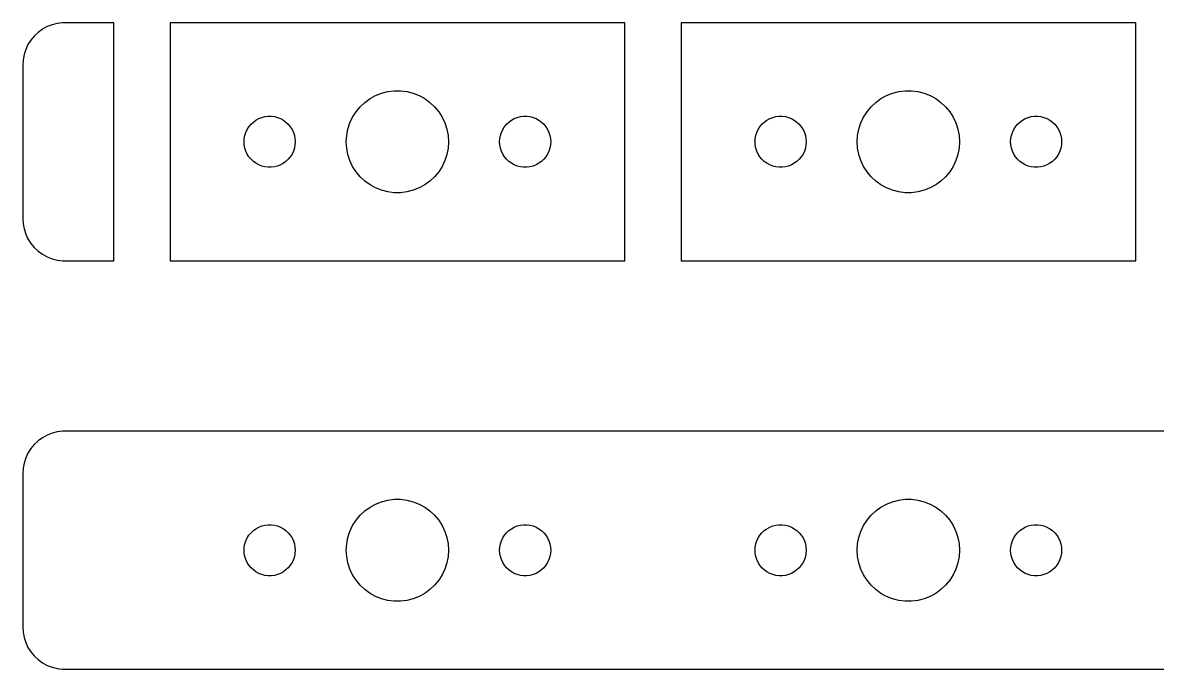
# Model space of a CAD drawing. Header units: metres. Extents: x -134 to 134, y -7 to 79.
# Drawn here: x -134.5 to -67.9, y -7 to 31 of the extents above; entities that cross this region are included whole.
import ezdxf

# ---------------------------------------------------------------- set-up
doc = ezdxf.new("R2010")
doc.units = ezdxf.units.M

msp = doc.modelspace()

# ---------------------------------------------------------------- linework, layer by layer
for p, q in [((-133.064, 30.7621), (-133.34, 30.6108)), ((-132.773, 30.8776), (-133.064, 30.7621)), ((-132.468, 30.9557), (-132.773, 30.8776)), ((-132.157, 30.9951), (-132.468, 30.9557)), ((-129.153, 30.9951), (-132.157, 30.9951)), ((-129.153, 17.0049), (-129.153, 30.9951)), ((-99.1529, 30.9951), (-125.847, 30.9951)), ((-125.847, 30.9951), (-125.847, 17.0049)), ((-99.1529, 17.0049), (-99.1529, 30.9951)), ((-69.1529, 30.9951), (-95.8471, 30.9951)), ((-95.8471, 30.9951), (-95.8471, 17.0049)), ((-69.1529, 17.0049), (-69.1529, 30.9951)), ((-133.822, 30.2114), (-134.023, 29.9695)), ((-133.594, 30.4263), (-133.822, 30.2114)), ((-133.34, 30.6108), (-133.594, 30.4263)), ((-134.324, 29.4203), (-134.421, 29.1217)), ((-134.191, 29.7044), (-134.324, 29.4203)), ((-134.023, 29.9695), (-134.191, 29.7044)), ((-134.48, 28.8133), (-134.5, 28.5)), ((-134.421, 29.1217), (-134.48, 28.8133)), ((-134.5, 28.5), (-134.5, 19.5)), ((-114.107, 26.533), (-113.777, 26.7145)), ((-113.777, 26.7145), (-113.427, 26.8532)), ((-113.427, 26.8532), (-113.062, 26.9469)), ((-113.062, 26.9469), (-112.688, 26.9941)), ((-112.688, 26.9941), (-112.312, 26.9941)), ((-112.312, 26.9941), (-111.938, 26.9469)), ((-111.938, 26.9469), (-111.573, 26.8532)), ((-111.573, 26.8532), (-111.223, 26.7145)), ((-111.223, 26.7145), (-110.893, 26.533)), ((-84.1075, 26.533), (-83.7773, 26.7145)), ((-83.7773, 26.7145), (-83.427, 26.8532)), ((-83.427, 26.8532), (-83.0621, 26.9469)), ((-83.0621, 26.9469), (-82.6884, 26.9941)), ((-82.6884, 26.9941), (-82.3116, 26.9941)), ((-82.3116, 26.9941), (-81.9379, 26.9469)), ((-81.9379, 26.9469), (-81.573, 26.8532)), ((-81.573, 26.8532), (-81.2227, 26.7145)), ((-81.2227, 26.7145), (-80.8925, 26.533)), ((-114.927, 25.7634), (-114.687, 26.0536)), ((-114.687, 26.0536), (-114.412, 26.3115)), ((-114.412, 26.3115), (-114.107, 26.533)), ((-110.893, 26.533), (-110.588, 26.3115)), ((-110.588, 26.3115), (-110.313, 26.0536)), ((-110.313, 26.0536), (-110.073, 25.7634)), ((-84.927, 25.7634), (-84.6869, 26.0536)), ((-84.6869, 26.0536), (-84.4123, 26.3115)), ((-84.4123, 26.3115), (-84.1075, 26.533)), ((-80.8925, 26.533), (-80.5877, 26.3115)), ((-80.5877, 26.3115), (-80.3131, 26.0536)), ((-80.3131, 26.0536), (-80.073, 25.7634)), ((-120.804, 25.2665), (-120.639, 25.3572)), ((-120.639, 25.3572), (-120.464, 25.4266)), ((-120.464, 25.4266), (-120.281, 25.4734)), ((-120.281, 25.4734), (-120.094, 25.497)), ((-120.094, 25.497), (-119.906, 25.497)), ((-119.906, 25.497), (-119.719, 25.4734)), ((-119.719, 25.4734), (-119.536, 25.4266)), ((-119.536, 25.4266), (-119.361, 25.3572)), ((-119.361, 25.3572), (-119.196, 25.2665)), ((-115.289, 25.1044), (-115.129, 25.4453)), ((-115.129, 25.4453), (-114.927, 25.7634)), ((-110.073, 25.7634), (-109.871, 25.4453)), ((-109.871, 25.4453), (-109.711, 25.1044)), ((-105.804, 25.2665), (-105.639, 25.3572)), ((-105.639, 25.3572), (-105.464, 25.4266)), ((-105.464, 25.4266), (-105.281, 25.4734)), ((-105.281, 25.4734), (-105.094, 25.497)), ((-105.094, 25.497), (-104.906, 25.497)), ((-104.906, 25.497), (-104.719, 25.4734)), ((-104.719, 25.4734), (-104.536, 25.4266)), ((-104.536, 25.4266), (-104.361, 25.3572)), ((-104.361, 25.3572), (-104.196, 25.2665)), ((-90.8037, 25.2665), (-90.6387, 25.3572)), ((-90.6387, 25.3572), (-90.4635, 25.4266)), ((-90.4635, 25.4266), (-90.2811, 25.4734)), ((-90.2811, 25.4734), (-90.0942, 25.497)), ((-90.0942, 25.497), (-89.9058, 25.497)), ((-89.9058, 25.497), (-89.7189, 25.4734)), ((-89.7189, 25.4734), (-89.5365, 25.4266)), ((-89.5365, 25.4266), (-89.3613, 25.3572)), ((-89.3613, 25.3572), (-89.1963, 25.2665)), ((-85.2893, 25.1044), (-85.1289, 25.4453)), ((-85.1289, 25.4453), (-84.927, 25.7634)), ((-80.073, 25.7634), (-79.8711, 25.4453)), ((-79.8711, 25.4453), (-79.7107, 25.1044)), ((-75.8037, 25.2665), (-75.6387, 25.3572)), ((-75.6387, 25.3572), (-75.4635, 25.4266)), ((-75.4635, 25.4266), (-75.2811, 25.4734)), ((-75.2811, 25.4734), (-75.0942, 25.497)), ((-75.0942, 25.497), (-74.9058, 25.497)), ((-74.9058, 25.497), (-74.7189, 25.4734)), ((-74.7189, 25.4734), (-74.5365, 25.4266)), ((-74.5365, 25.4266), (-74.3613, 25.3572)), ((-74.3613, 25.3572), (-74.1963, 25.2665)), ((-121.395, 24.5522), (-121.314, 24.7226)), ((-121.314, 24.7226), (-121.214, 24.8817)), ((-121.214, 24.8817), (-121.093, 25.0268)), ((-121.093, 25.0268), (-120.956, 25.1558)), ((-120.956, 25.1558), (-120.804, 25.2665)), ((-119.196, 25.2665), (-119.044, 25.1558)), ((-119.044, 25.1558), (-118.907, 25.0268)), ((-118.907, 25.0268), (-118.786, 24.8817)), ((-118.786, 24.8817), (-118.686, 24.7226)), ((-118.686, 24.7226), (-118.605, 24.5522)), ((-115.476, 24.376), (-115.406, 24.7461)), ((-115.406, 24.7461), (-115.289, 25.1044)), ((-109.711, 25.1044), (-109.594, 24.7461)), ((-109.594, 24.7461), (-109.524, 24.376)), ((-106.395, 24.5522), (-106.314, 24.7226)), ((-106.314, 24.7226), (-106.214, 24.8817)), ((-106.214, 24.8817), (-106.093, 25.0268)), ((-106.093, 25.0268), (-105.956, 25.1558)), ((-105.956, 25.1558), (-105.804, 25.2665)), ((-104.196, 25.2665), (-104.044, 25.1558)), ((-104.044, 25.1558), (-103.907, 25.0268)), ((-103.907, 25.0268), (-103.786, 24.8817)), ((-103.786, 24.8817), (-103.686, 24.7226)), ((-103.686, 24.7226), (-103.605, 24.5522)), ((-91.3947, 24.5522), (-91.3145, 24.7226)), ((-91.3145, 24.7226), (-91.2135, 24.8817)), ((-91.2135, 24.8817), (-91.0934, 25.0268)), ((-91.0934, 25.0268), (-90.9561, 25.1558)), ((-90.9561, 25.1558), (-90.8037, 25.2665)), ((-89.1963, 25.2665), (-89.0439, 25.1558)), ((-89.0439, 25.1558), (-88.9065, 25.0268)), ((-88.9065, 25.0268), (-88.7865, 24.8817)), ((-88.7865, 24.8817), (-88.6855, 24.7226)), ((-88.6855, 24.7226), (-88.6053, 24.5522)), ((-85.4763, 24.376), (-85.4057, 24.7461)), ((-85.4057, 24.7461), (-85.2893, 25.1044)), ((-79.7107, 25.1044), (-79.5943, 24.7461)), ((-79.5943, 24.7461), (-79.5237, 24.376)), ((-76.3947, 24.5522), (-76.3145, 24.7226)), ((-76.3145, 24.7226), (-76.2135, 24.8817)), ((-76.2135, 24.8817), (-76.0934, 25.0268)), ((-76.0934, 25.0268), (-75.9561, 25.1558)), ((-75.9561, 25.1558), (-75.8037, 25.2665)), ((-74.1963, 25.2665), (-74.0439, 25.1558)), ((-74.0439, 25.1558), (-73.9065, 25.0268)), ((-73.9065, 25.0268), (-73.7865, 24.8817)), ((-73.7865, 24.8817), (-73.6855, 24.7226)), ((-73.6855, 24.7226), (-73.6053, 24.5522)), ((-121.5, 24), (-121.488, 24.188)), ((-121.488, 23.812), (-121.5, 24)), ((-121.488, 24.188), (-121.453, 24.373)), ((-121.453, 24.373), (-121.395, 24.5522)), ((-118.605, 24.5522), (-118.547, 24.373)), ((-118.547, 24.373), (-118.512, 24.188)), ((-118.512, 24.188), (-118.5, 24)), ((-118.5, 24), (-118.512, 23.812)), ((-115.5, 24), (-115.476, 24.376)), ((-115.476, 23.624), (-115.5, 24)), ((-109.524, 24.376), (-109.5, 24)), ((-109.5, 24), (-109.524, 23.624)), ((-106.5, 24), (-106.488, 24.188)), ((-106.488, 23.812), (-106.5, 24)), ((-106.488, 24.188), (-106.453, 24.373)), ((-106.453, 24.373), (-106.395, 24.5522)), ((-103.605, 24.5522), (-103.547, 24.373)), ((-103.547, 24.373), (-103.512, 24.188)), ((-103.512, 24.188), (-103.5, 24)), ((-103.5, 24), (-103.512, 23.812)), ((-91.5, 24), (-91.4882, 24.188)), ((-91.4882, 23.812), (-91.5, 24)), ((-91.4882, 24.188), (-91.4529, 24.373)), ((-91.4529, 24.373), (-91.3947, 24.5522)), ((-88.6053, 24.5522), (-88.5471, 24.373)), ((-88.5471, 24.373), (-88.5118, 24.188)), ((-88.5118, 24.188), (-88.5, 24)), ((-88.5, 24), (-88.5118, 23.812)), ((-85.5, 24), (-85.4763, 24.376)), ((-85.4763, 23.624), (-85.5, 24)), ((-79.5237, 24.376), (-79.5, 24)), ((-79.5, 24), (-79.5237, 23.624)), ((-76.5, 24), (-76.4882, 24.188)), ((-76.4882, 23.812), (-76.5, 24)), ((-76.4882, 24.188), (-76.4529, 24.373)), ((-76.4529, 24.373), (-76.3947, 24.5522)), ((-73.6053, 24.5522), (-73.5471, 24.373)), ((-73.5471, 24.373), (-73.5118, 24.188)), ((-73.5118, 24.188), (-73.5, 24)), ((-73.5, 24), (-73.5118, 23.812)), ((-121.453, 23.627), (-121.488, 23.812)), ((-121.395, 23.4478), (-121.453, 23.627)), ((-121.314, 23.2774), (-121.395, 23.4478)), ((-118.605, 23.4478), (-118.686, 23.2774)), ((-118.547, 23.627), (-118.605, 23.4478)), ((-118.512, 23.812), (-118.547, 23.627)), ((-115.406, 23.2539), (-115.476, 23.624)), ((-109.524, 23.624), (-109.594, 23.2539)), ((-106.453, 23.627), (-106.488, 23.812)), ((-106.395, 23.4478), (-106.453, 23.627)), ((-106.314, 23.2774), (-106.395, 23.4478)), ((-103.605, 23.4478), (-103.686, 23.2774)), ((-103.547, 23.627), (-103.605, 23.4478)), ((-103.512, 23.812), (-103.547, 23.627)), ((-91.4529, 23.627), (-91.4882, 23.812)), ((-91.3947, 23.4478), (-91.4529, 23.627)), ((-91.3145, 23.2774), (-91.3947, 23.4478)), ((-88.6053, 23.4478), (-88.6855, 23.2774)), ((-88.5471, 23.627), (-88.6053, 23.4478)), ((-88.5118, 23.812), (-88.5471, 23.627)), ((-85.4057, 23.2539), (-85.4763, 23.624)), ((-79.5237, 23.624), (-79.5943, 23.2539)), ((-76.4529, 23.627), (-76.4882, 23.812)), ((-76.3947, 23.4478), (-76.4529, 23.627)), ((-76.3145, 23.2774), (-76.3947, 23.4478)), ((-73.6053, 23.4478), (-73.6855, 23.2774)), ((-73.5471, 23.627), (-73.6053, 23.4478)), ((-73.5118, 23.812), (-73.5471, 23.627)), ((-121.214, 23.1183), (-121.314, 23.2774)), ((-121.093, 22.9732), (-121.214, 23.1183)), ((-120.956, 22.8442), (-121.093, 22.9732)), ((-120.804, 22.7335), (-120.956, 22.8442)), ((-120.639, 22.6428), (-120.804, 22.7335)), ((-119.196, 22.7335), (-119.361, 22.6428)), ((-119.044, 22.8442), (-119.196, 22.7335)), ((-118.907, 22.9732), (-119.044, 22.8442)), ((-118.786, 23.1183), (-118.907, 22.9732)), ((-118.686, 23.2774), (-118.786, 23.1183)), ((-115.289, 22.8956), (-115.406, 23.2539)), ((-115.129, 22.5547), (-115.289, 22.8956)), ((-109.711, 22.8956), (-109.871, 22.5547)), ((-109.594, 23.2539), (-109.711, 22.8956)), ((-106.214, 23.1183), (-106.314, 23.2774)), ((-106.093, 22.9732), (-106.214, 23.1183)), ((-105.956, 22.8442), (-106.093, 22.9732)), ((-105.804, 22.7335), (-105.956, 22.8442)), ((-105.639, 22.6428), (-105.804, 22.7335)), ((-104.196, 22.7335), (-104.361, 22.6428)), ((-104.044, 22.8442), (-104.196, 22.7335)), ((-103.907, 22.9732), (-104.044, 22.8442)), ((-103.786, 23.1183), (-103.907, 22.9732)), ((-103.686, 23.2774), (-103.786, 23.1183)), ((-91.2135, 23.1183), (-91.3145, 23.2774)), ((-91.0934, 22.9732), (-91.2135, 23.1183)), ((-90.9561, 22.8442), (-91.0934, 22.9732)), ((-90.8037, 22.7335), (-90.9561, 22.8442)), ((-90.6387, 22.6428), (-90.8037, 22.7335)), ((-89.1963, 22.7335), (-89.3613, 22.6428)), ((-89.0439, 22.8442), (-89.1963, 22.7335)), ((-88.9065, 22.9732), (-89.0439, 22.8442)), ((-88.7865, 23.1183), (-88.9065, 22.9732)), ((-88.6855, 23.2774), (-88.7865, 23.1183)), ((-85.2893, 22.8956), (-85.4057, 23.2539)), ((-85.1289, 22.5547), (-85.2893, 22.8956)), ((-79.7107, 22.8956), (-79.8711, 22.5547)), ((-79.5943, 23.2539), (-79.7107, 22.8956)), ((-76.2135, 23.1183), (-76.3145, 23.2774)), ((-76.0934, 22.9732), (-76.2135, 23.1183)), ((-75.9561, 22.8442), (-76.0934, 22.9732)), ((-75.8037, 22.7335), (-75.9561, 22.8442)), ((-75.6387, 22.6428), (-75.8037, 22.7335)), ((-74.1963, 22.7335), (-74.3613, 22.6428)), ((-74.0439, 22.8442), (-74.1963, 22.7335)), ((-73.9065, 22.9732), (-74.0439, 22.8442)), ((-73.7865, 23.1183), (-73.9065, 22.9732)), ((-73.6855, 23.2774), (-73.7865, 23.1183)), ((-120.464, 22.5734), (-120.639, 22.6428)), ((-120.281, 22.5266), (-120.464, 22.5734)), ((-120.094, 22.503), (-120.281, 22.5266)), ((-119.906, 22.503), (-120.094, 22.503)), ((-119.719, 22.5266), (-119.906, 22.503)), ((-119.536, 22.5734), (-119.719, 22.5266)), ((-119.361, 22.6428), (-119.536, 22.5734)), ((-114.927, 22.2366), (-115.129, 22.5547)), ((-114.687, 21.9464), (-114.927, 22.2366)), ((-110.073, 22.2366), (-110.313, 21.9464)), ((-109.871, 22.5547), (-110.073, 22.2366)), ((-105.464, 22.5734), (-105.639, 22.6428)), ((-105.281, 22.5266), (-105.464, 22.5734)), ((-105.094, 22.503), (-105.281, 22.5266)), ((-104.906, 22.503), (-105.094, 22.503)), ((-104.719, 22.5266), (-104.906, 22.503)), ((-104.536, 22.5734), (-104.719, 22.5266)), ((-104.361, 22.6428), (-104.536, 22.5734)), ((-90.4635, 22.5734), (-90.6387, 22.6428)), ((-90.2811, 22.5266), (-90.4635, 22.5734)), ((-90.0942, 22.503), (-90.2811, 22.5266)), ((-89.9058, 22.503), (-90.0942, 22.503)), ((-89.7189, 22.5266), (-89.9058, 22.503)), ((-89.5365, 22.5734), (-89.7189, 22.5266)), ((-89.3613, 22.6428), (-89.5365, 22.5734)), ((-84.927, 22.2366), (-85.1289, 22.5547)), ((-84.6869, 21.9464), (-84.927, 22.2366)), ((-80.073, 22.2366), (-80.3131, 21.9464)), ((-79.8711, 22.5547), (-80.073, 22.2366)), ((-75.4635, 22.5734), (-75.6387, 22.6428)), ((-75.2811, 22.5266), (-75.4635, 22.5734)), ((-75.0942, 22.503), (-75.2811, 22.5266)), ((-74.9058, 22.503), (-75.0942, 22.503)), ((-74.7189, 22.5266), (-74.9058, 22.503)), ((-74.5365, 22.5734), (-74.7189, 22.5266)), ((-74.3613, 22.6428), (-74.5365, 22.5734)), ((-114.412, 21.6885), (-114.687, 21.9464)), ((-114.107, 21.467), (-114.412, 21.6885)), ((-113.777, 21.2855), (-114.107, 21.467)), ((-110.893, 21.467), (-111.223, 21.2855)), ((-110.588, 21.6885), (-110.893, 21.467)), ((-110.313, 21.9464), (-110.588, 21.6885)), ((-84.4123, 21.6885), (-84.6869, 21.9464)), ((-84.1075, 21.467), (-84.4123, 21.6885)), ((-83.7773, 21.2855), (-84.1075, 21.467)), ((-80.8925, 21.467), (-81.2227, 21.2855)), ((-80.5877, 21.6885), (-80.8925, 21.467)), ((-80.3131, 21.9464), (-80.5877, 21.6885)), ((-113.427, 21.1468), (-113.777, 21.2855)), ((-113.062, 21.0531), (-113.427, 21.1468)), ((-112.688, 21.0059), (-113.062, 21.0531)), ((-112.312, 21.0059), (-112.688, 21.0059)), ((-111.938, 21.0531), (-112.312, 21.0059)), ((-111.573, 21.1468), (-111.938, 21.0531)), ((-111.223, 21.2855), (-111.573, 21.1468)), ((-83.427, 21.1468), (-83.7773, 21.2855)), ((-83.0621, 21.0531), (-83.427, 21.1468)), ((-82.6884, 21.0059), (-83.0621, 21.0531)), ((-82.3116, 21.0059), (-82.6884, 21.0059)), ((-81.9379, 21.0531), (-82.3116, 21.0059)), ((-81.573, 21.1468), (-81.9379, 21.0531)), ((-81.2227, 21.2855), (-81.573, 21.1468)), ((-134.5, 19.5), (-134.48, 19.1867)), ((-134.48, 19.1867), (-134.421, 18.8783)), ((-134.421, 18.8783), (-134.324, 18.5797)), ((-134.324, 18.5797), (-134.191, 18.2956)), ((-134.191, 18.2956), (-134.023, 18.0305)), ((-134.023, 18.0305), (-133.822, 17.7886)), ((-133.822, 17.7886), (-133.594, 17.5737)), ((-133.594, 17.5737), (-133.34, 17.3892)), ((-133.34, 17.3892), (-133.064, 17.2379)), ((-133.064, 17.2379), (-132.773, 17.1224)), ((-132.773, 17.1224), (-132.468, 17.0443)), ((-132.468, 17.0443), (-132.157, 17.0049)), ((-132.157, 17.0049), (-129.153, 17.0049)), ((-125.847, 17.0049), (-99.1529, 17.0049)), ((-95.8471, 17.0049), (-69.1529, 17.0049)), ((-133.064, 6.76205), (-133.34, 6.61081)), ((-132.773, 6.87764), (-133.064, 6.76205)), ((-132.468, 6.9557), (-132.773, 6.87764)), ((-132.157, 6.99506), (-132.468, 6.9557)), ((132.157, 6.99506), (-132.157, 6.99506)), ((-133.822, 6.21136), (-134.023, 5.96945)), ((-133.594, 6.42627), (-133.822, 6.21136)), ((-133.34, 6.61081), (-133.594, 6.42627)), ((-134.324, 5.4203), (-134.421, 5.12172)), ((-134.191, 5.70438), (-134.324, 5.4203)), ((-134.023, 5.96945), (-134.191, 5.70438)), ((-134.48, 4.81332), (-134.5, 4.5)), ((-134.421, 5.12172), (-134.48, 4.81332)), ((-134.5, 4.5), (-134.5, -4.5)), ((-114.107, 2.53297), (-113.777, 2.71448)), ((-113.777, 2.71448), (-113.427, 2.85316)), ((-113.427, 2.85316), (-113.062, 2.94685)), ((-113.062, 2.94685), (-112.688, 2.99408)), ((-112.688, 2.99408), (-112.312, 2.99408)), ((-112.312, 2.99408), (-111.938, 2.94685)), ((-111.938, 2.94685), (-111.573, 2.85316)), ((-111.573, 2.85316), (-111.223, 2.71448)), ((-111.223, 2.71448), (-110.893, 2.53297)), ((-84.1075, 2.53297), (-83.7773, 2.71448)), ((-83.7773, 2.71448), (-83.427, 2.85316)), ((-83.427, 2.85316), (-83.0621, 2.94685)), ((-83.0621, 2.94685), (-82.6884, 2.99408)), ((-82.6884, 2.99408), (-82.3116, 2.99408)), ((-82.3116, 2.99408), (-81.9379, 2.94685)), ((-81.9379, 2.94685), (-81.573, 2.85316)), ((-81.573, 2.85316), (-81.2227, 2.71448)), ((-81.2227, 2.71448), (-80.8925, 2.53297)), ((-114.927, 1.76335), (-114.687, 2.05363)), ((-114.687, 2.05363), (-114.412, 2.31154)), ((-114.412, 2.31154), (-114.107, 2.53297)), ((-110.893, 2.53297), (-110.588, 2.31154)), ((-110.588, 2.31154), (-110.313, 2.05363)), ((-110.313, 2.05363), (-110.073, 1.76335)), ((-84.927, 1.76335), (-84.6869, 2.05363)), ((-84.6869, 2.05363), (-84.4123, 2.31154)), ((-84.4123, 2.31154), (-84.1075, 2.53297)), ((-80.8925, 2.53297), (-80.5877, 2.31154)), ((-80.5877, 2.31154), (-80.3131, 2.05363)), ((-80.3131, 2.05363), (-80.073, 1.76335)), ((-120.804, 1.26648), (-120.639, 1.35724)), ((-120.639, 1.35724), (-120.464, 1.42657)), ((-120.464, 1.42657), (-120.281, 1.47342)), ((-120.281, 1.47342), (-120.094, 1.49704)), ((-120.094, 1.49704), (-119.906, 1.49704)), ((-119.906, 1.49704), (-119.719, 1.47342)), ((-119.719, 1.47342), (-119.536, 1.42657)), ((-119.536, 1.42657), (-119.361, 1.35724)), ((-119.361, 1.35724), (-119.196, 1.26648)), ((-115.289, 1.10437), (-115.129, 1.44525)), ((-115.129, 1.44525), (-114.927, 1.76335)), ((-110.073, 1.76335), (-109.871, 1.44525)), ((-109.871, 1.44525), (-109.711, 1.10437)), ((-105.804, 1.26648), (-105.639, 1.35724)), ((-105.639, 1.35724), (-105.464, 1.42657)), ((-105.464, 1.42657), (-105.281, 1.47342)), ((-105.281, 1.47342), (-105.094, 1.49704)), ((-105.094, 1.49704), (-104.906, 1.49704)), ((-104.906, 1.49704), (-104.719, 1.47342)), ((-104.719, 1.47342), (-104.536, 1.42657)), ((-104.536, 1.42657), (-104.361, 1.35724)), ((-104.361, 1.35724), (-104.196, 1.26648)), ((-90.8037, 1.26648), (-90.6387, 1.35724)), ((-90.6387, 1.35724), (-90.4635, 1.42657)), ((-90.4635, 1.42657), (-90.2811, 1.47342)), ((-90.2811, 1.47342), (-90.0942, 1.49704)), ((-90.0942, 1.49704), (-89.9058, 1.49704)), ((-89.9058, 1.49704), (-89.7189, 1.47342)), ((-89.7189, 1.47342), (-89.5365, 1.42657)), ((-89.5365, 1.42657), (-89.3613, 1.35724)), ((-89.3613, 1.35724), (-89.1963, 1.26648)), ((-85.2893, 1.10437), (-85.1289, 1.44525)), ((-85.1289, 1.44525), (-84.927, 1.76335)), ((-80.073, 1.76335), (-79.8711, 1.44525)), ((-79.8711, 1.44525), (-79.7107, 1.10437)), ((-75.8037, 1.26648), (-75.6387, 1.35724)), ((-75.6387, 1.35724), (-75.4635, 1.42657)), ((-75.4635, 1.42657), (-75.2811, 1.47342)), ((-75.2811, 1.47342), (-75.0942, 1.49704)), ((-75.0942, 1.49704), (-74.9058, 1.49704)), ((-74.9058, 1.49704), (-74.7189, 1.47342)), ((-74.7189, 1.47342), (-74.5365, 1.42657)), ((-74.5365, 1.42657), (-74.3613, 1.35724)), ((-74.3613, 1.35724), (-74.1963, 1.26648)), ((-121.395, 0.552185), (-121.314, 0.722626)), ((-121.314, 0.722626), (-121.214, 0.881668)), ((-121.214, 0.881668), (-121.093, 1.02681)), ((-121.093, 1.02681), (-120.956, 1.15576)), ((-120.956, 1.15576), (-120.804, 1.26648)), ((-119.196, 1.26648), (-119.044, 1.15576)), ((-119.044, 1.15576), (-118.907, 1.02681)), ((-118.907, 1.02681), (-118.786, 0.881668)), ((-118.786, 0.881668), (-118.686, 0.722626)), ((-118.686, 0.722626), (-118.605, 0.552185)), ((-115.476, 0.375992), (-115.406, 0.746063)), ((-115.406, 0.746063), (-115.289, 1.10437)), ((-109.711, 1.10437), (-109.594, 0.746063)), ((-109.594, 0.746063), (-109.524, 0.375992)), ((-106.395, 0.552185), (-106.314, 0.722626)), ((-106.314, 0.722626), (-106.214, 0.881668)), ((-106.214, 0.881668), (-106.093, 1.02681)), ((-106.093, 1.02681), (-105.956, 1.15576)), ((-105.956, 1.15576), (-105.804, 1.26648)), ((-104.196, 1.26648), (-104.044, 1.15576)), ((-104.044, 1.15576), (-103.907, 1.02681)), ((-103.907, 1.02681), (-103.786, 0.881668)), ((-103.786, 0.881668), (-103.686, 0.722626)), ((-103.686, 0.722626), (-103.605, 0.552185)), ((-91.3947, 0.552185), (-91.3145, 0.722626)), ((-91.3145, 0.722626), (-91.2135, 0.881668)), ((-91.2135, 0.881668), (-91.0934, 1.02681)), ((-91.0934, 1.02681), (-90.9561, 1.15576)), ((-90.9561, 1.15576), (-90.8037, 1.26648)), ((-89.1963, 1.26648), (-89.0439, 1.15576)), ((-89.0439, 1.15576), (-88.9065, 1.02681)), ((-88.9065, 1.02681), (-88.7865, 0.881668)), ((-88.7865, 0.881668), (-88.6855, 0.722626)), ((-88.6855, 0.722626), (-88.6053, 0.552185)), ((-85.4763, 0.375992), (-85.4057, 0.746063)), ((-85.4057, 0.746063), (-85.2893, 1.10437)), ((-79.7107, 1.10437), (-79.5943, 0.746063)), ((-79.5943, 0.746063), (-79.5237, 0.375992)), ((-76.3947, 0.552185), (-76.3145, 0.722626)), ((-76.3145, 0.722626), (-76.2135, 0.881668)), ((-76.2135, 0.881668), (-76.0934, 1.02681)), ((-76.0934, 1.02681), (-75.9561, 1.15576)), ((-75.9561, 1.15576), (-75.8037, 1.26648)), ((-74.1963, 1.26648), (-74.0439, 1.15576)), ((-74.0439, 1.15576), (-73.9065, 1.02681)), ((-73.9065, 1.02681), (-73.7865, 0.881668)), ((-73.7865, 0.881668), (-73.6855, 0.722626)), ((-73.6855, 0.722626), (-73.6053, 0.552185)), ((-121.5, 0), (-121.488, 0.187988)), ((-121.488, -0.187988), (-121.5, 0)), ((-121.488, 0.187988), (-121.453, 0.373032)), ((-121.453, 0.373032), (-121.395, 0.552185)), ((-118.605, 0.552185), (-118.547, 0.373032)), ((-118.547, 0.373032), (-118.512, 0.187988)), ((-118.512, 0.187988), (-118.5, 0)), ((-118.5, 0), (-118.512, -0.187988)), ((-115.5, 0), (-115.476, 0.375992)), ((-115.476, -0.375992), (-115.5, 0)), ((-109.524, 0.375992), (-109.5, 0)), ((-109.5, 0), (-109.524, -0.375992)), ((-106.5, 0), (-106.488, 0.187988)), ((-106.488, -0.187988), (-106.5, 0)), ((-106.488, 0.187988), (-106.453, 0.373032)), ((-106.453, 0.373032), (-106.395, 0.552185)), ((-103.605, 0.552185), (-103.547, 0.373032)), ((-103.547, 0.373032), (-103.512, 0.187988)), ((-103.512, 0.187988), (-103.5, 0)), ((-103.5, 0), (-103.512, -0.187988)), ((-91.5, 0), (-91.4882, 0.187988)), ((-91.4882, -0.187988), (-91.5, 0)), ((-91.4882, 0.187988), (-91.4529, 0.373032)), ((-91.4529, 0.373032), (-91.3947, 0.552185)), ((-88.6053, 0.552185), (-88.5471, 0.373032)), ((-88.5471, 0.373032), (-88.5118, 0.187988)), ((-88.5118, 0.187988), (-88.5, 0)), ((-88.5, 0), (-88.5118, -0.187988)), ((-85.5, 0), (-85.4763, 0.375992)), ((-85.4763, -0.375992), (-85.5, 0)), ((-79.5237, 0.375992), (-79.5, 0)), ((-79.5, 0), (-79.5237, -0.375992)), ((-76.5, 0), (-76.4882, 0.187988)), ((-76.4882, -0.187988), (-76.5, 0)), ((-76.4882, 0.187988), (-76.4529, 0.373032)), ((-76.4529, 0.373032), (-76.3947, 0.552185)), ((-73.6053, 0.552185), (-73.5471, 0.373032)), ((-73.5471, 0.373032), (-73.5118, 0.187988)), ((-73.5118, 0.187988), (-73.5, 0)), ((-73.5, 0), (-73.5118, -0.187988)), ((-121.453, -0.373032), (-121.488, -0.187988)), ((-121.395, -0.552185), (-121.453, -0.373032)), ((-121.314, -0.722626), (-121.395, -0.552185)), ((-118.605, -0.552185), (-118.686, -0.722626)), ((-118.547, -0.373032), (-118.605, -0.552185)), ((-118.512, -0.187988), (-118.547, -0.373032)), ((-115.406, -0.746063), (-115.476, -0.375992)), ((-109.524, -0.375992), (-109.594, -0.746063)), ((-106.453, -0.373032), (-106.488, -0.187988)), ((-106.395, -0.552185), (-106.453, -0.373032)), ((-106.314, -0.722626), (-106.395, -0.552185)), ((-103.605, -0.552185), (-103.686, -0.722626)), ((-103.547, -0.373032), (-103.605, -0.552185)), ((-103.512, -0.187988), (-103.547, -0.373032)), ((-91.4529, -0.373032), (-91.4882, -0.187988)), ((-91.3947, -0.552185), (-91.4529, -0.373032)), ((-91.3145, -0.722626), (-91.3947, -0.552185)), ((-88.6053, -0.552185), (-88.6855, -0.722626)), ((-88.5471, -0.373032), (-88.6053, -0.552185)), ((-88.5118, -0.187988), (-88.5471, -0.373032)), ((-85.4057, -0.746063), (-85.4763, -0.375992)), ((-79.5237, -0.375992), (-79.5943, -0.746063)), ((-76.4529, -0.373032), (-76.4882, -0.187988)), ((-76.3947, -0.552185), (-76.4529, -0.373032)), ((-76.3145, -0.722626), (-76.3947, -0.552185)), ((-73.6053, -0.552185), (-73.6855, -0.722626)), ((-73.5471, -0.373032), (-73.6053, -0.552185)), ((-73.5118, -0.187988), (-73.5471, -0.373032)), ((-121.214, -0.881668), (-121.314, -0.722626)), ((-121.093, -1.02681), (-121.214, -0.881668)), ((-120.956, -1.15576), (-121.093, -1.02681)), ((-120.804, -1.26648), (-120.956, -1.15576)), ((-120.639, -1.35724), (-120.804, -1.26648)), ((-119.196, -1.26648), (-119.361, -1.35724)), ((-119.044, -1.15576), (-119.196, -1.26648)), ((-118.907, -1.02681), (-119.044, -1.15576)), ((-118.786, -0.881668), (-118.907, -1.02681)), ((-118.686, -0.722626), (-118.786, -0.881668)), ((-115.289, -1.10437), (-115.406, -0.746063)), ((-115.129, -1.44525), (-115.289, -1.10437)), ((-109.711, -1.10437), (-109.871, -1.44525)), ((-109.594, -0.746063), (-109.711, -1.10437)), ((-106.214, -0.881668), (-106.314, -0.722626)), ((-106.093, -1.02681), (-106.214, -0.881668)), ((-105.956, -1.15576), (-106.093, -1.02681)), ((-105.804, -1.26648), (-105.956, -1.15576)), ((-105.639, -1.35724), (-105.804, -1.26648)), ((-104.196, -1.26648), (-104.361, -1.35724)), ((-104.044, -1.15576), (-104.196, -1.26648)), ((-103.907, -1.02681), (-104.044, -1.15576)), ((-103.786, -0.881668), (-103.907, -1.02681)), ((-103.686, -0.722626), (-103.786, -0.881668)), ((-91.2135, -0.881668), (-91.3145, -0.722626)), ((-91.0934, -1.02681), (-91.2135, -0.881668)), ((-90.9561, -1.15576), (-91.0934, -1.02681)), ((-90.8037, -1.26648), (-90.9561, -1.15576)), ((-90.6387, -1.35724), (-90.8037, -1.26648)), ((-89.1963, -1.26648), (-89.3613, -1.35724)), ((-89.0439, -1.15576), (-89.1963, -1.26648)), ((-88.9065, -1.02681), (-89.0439, -1.15576)), ((-88.7865, -0.881668), (-88.9065, -1.02681)), ((-88.6855, -0.722626), (-88.7865, -0.881668)), ((-85.2893, -1.10437), (-85.4057, -0.746063)), ((-85.1289, -1.44525), (-85.2893, -1.10437)), ((-79.7107, -1.10437), (-79.8711, -1.44525)), ((-79.5943, -0.746063), (-79.7107, -1.10437)), ((-76.2135, -0.881668), (-76.3145, -0.722626)), ((-76.0934, -1.02681), (-76.2135, -0.881668)), ((-75.9561, -1.15576), (-76.0934, -1.02681)), ((-75.8037, -1.26648), (-75.9561, -1.15576)), ((-75.6387, -1.35724), (-75.8037, -1.26648)), ((-74.1963, -1.26648), (-74.3613, -1.35724)), ((-74.0439, -1.15576), (-74.1963, -1.26648)), ((-73.9065, -1.02681), (-74.0439, -1.15576)), ((-73.7865, -0.881668), (-73.9065, -1.02681)), ((-73.6855, -0.722626), (-73.7865, -0.881668)), ((-120.464, -1.42657), (-120.639, -1.35724)), ((-120.281, -1.47342), (-120.464, -1.42657)), ((-120.094, -1.49704), (-120.281, -1.47342)), ((-119.906, -1.49704), (-120.094, -1.49704)), ((-119.719, -1.47342), (-119.906, -1.49704)), ((-119.536, -1.42657), (-119.719, -1.47342)), ((-119.361, -1.35724), (-119.536, -1.42657)), ((-114.927, -1.76335), (-115.129, -1.44525)), ((-114.687, -2.05363), (-114.927, -1.76335)), ((-110.073, -1.76335), (-110.313, -2.05363)), ((-109.871, -1.44525), (-110.073, -1.76335)), ((-105.464, -1.42657), (-105.639, -1.35724)), ((-105.281, -1.47342), (-105.464, -1.42657)), ((-105.094, -1.49704), (-105.281, -1.47342)), ((-104.906, -1.49704), (-105.094, -1.49704)), ((-104.719, -1.47342), (-104.906, -1.49704)), ((-104.536, -1.42657), (-104.719, -1.47342)), ((-104.361, -1.35724), (-104.536, -1.42657)), ((-90.4635, -1.42657), (-90.6387, -1.35724)), ((-90.2811, -1.47342), (-90.4635, -1.42657)), ((-90.0942, -1.49704), (-90.2811, -1.47342)), ((-89.9058, -1.49704), (-90.0942, -1.49704)), ((-89.7189, -1.47342), (-89.9058, -1.49704)), ((-89.5365, -1.42657), (-89.7189, -1.47342)), ((-89.3613, -1.35724), (-89.5365, -1.42657)), ((-84.927, -1.76335), (-85.1289, -1.44525)), ((-84.6869, -2.05363), (-84.927, -1.76335)), ((-80.073, -1.76335), (-80.3131, -2.05363)), ((-79.8711, -1.44525), (-80.073, -1.76335)), ((-75.4635, -1.42657), (-75.6387, -1.35724)), ((-75.2811, -1.47342), (-75.4635, -1.42657)), ((-75.0942, -1.49704), (-75.2811, -1.47342)), ((-74.9058, -1.49704), (-75.0942, -1.49704)), ((-74.7189, -1.47342), (-74.9058, -1.49704)), ((-74.5365, -1.42657), (-74.7189, -1.47342)), ((-74.3613, -1.35724), (-74.5365, -1.42657)), ((-114.412, -2.31154), (-114.687, -2.05363)), ((-114.107, -2.53297), (-114.412, -2.31154)), ((-113.777, -2.71448), (-114.107, -2.53297)), ((-110.893, -2.53297), (-111.223, -2.71448)), ((-110.588, -2.31154), (-110.893, -2.53297)), ((-110.313, -2.05363), (-110.588, -2.31154)), ((-84.4123, -2.31154), (-84.6869, -2.05363)), ((-84.1075, -2.53297), (-84.4123, -2.31154)), ((-83.7773, -2.71448), (-84.1075, -2.53297)), ((-80.8925, -2.53297), (-81.2227, -2.71448)), ((-80.5877, -2.31154), (-80.8925, -2.53297)), ((-80.3131, -2.05363), (-80.5877, -2.31154)), ((-113.427, -2.85316), (-113.777, -2.71448)), ((-113.062, -2.94685), (-113.427, -2.85316)), ((-112.688, -2.99408), (-113.062, -2.94685)), ((-112.312, -2.99408), (-112.688, -2.99408)), ((-111.938, -2.94685), (-112.312, -2.99408)), ((-111.573, -2.85316), (-111.938, -2.94685)), ((-111.223, -2.71448), (-111.573, -2.85316)), ((-83.427, -2.85316), (-83.7773, -2.71448)), ((-83.0621, -2.94685), (-83.427, -2.85316)), ((-82.6884, -2.99408), (-83.0621, -2.94685)), ((-82.3116, -2.99408), (-82.6884, -2.99408)), ((-81.9379, -2.94685), (-82.3116, -2.99408)), ((-81.573, -2.85316), (-81.9379, -2.94685)), ((-81.2227, -2.71448), (-81.573, -2.85316)), ((-134.5, -4.5), (-134.48, -4.81332)), ((-134.48, -4.81332), (-134.421, -5.12172)), ((-134.421, -5.12172), (-134.324, -5.4203)), ((-134.324, -5.4203), (-134.191, -5.70438)), ((-134.191, -5.70438), (-134.023, -5.96945)), ((-134.023, -5.96945), (-133.822, -6.21136)), ((-133.822, -6.21136), (-133.594, -6.42627)), ((-133.594, -6.42627), (-133.34, -6.61081)), ((-133.34, -6.61081), (-133.064, -6.76205)), ((-133.064, -6.76205), (-132.773, -6.87764)), ((-132.773, -6.87764), (-132.468, -6.9557)), ((-132.468, -6.9557), (-132.157, -6.99506)), ((-132.157, -6.99506), (132.157, -6.99506))]:
    msp.add_line(p, q)

doc.saveas('drawing.dxf')
